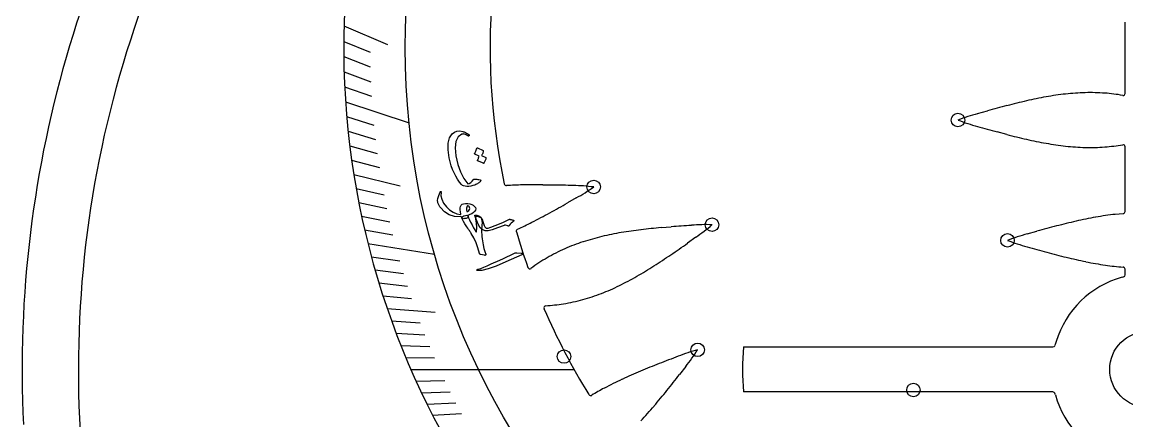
# Model space of a CAD drawing. Header units: millimetres. Extents: x -135 to 135, y -135 to 135.
# Drawn here: x -135 to -2.5, y -6.2 to 41.6 of the extents above; entities that cross this region are included whole.
import ezdxf

# ---------------------------------------------------------------- set-up
doc = ezdxf.new("R2010")
doc.units = ezdxf.units.MM
for name, color, linetype in [('CUT_INNER', 6, 'Continuous'), ('CUT_OUTER', 1, 'Continuous'), ('ENGRAVE', 7, 'Continuous'), ('ENGRAVE_FINE', 8, 'Continuous'), ('TEXT', 5, 'Continuous')]:
    doc.layers.add(name, color=color, linetype=linetype)

msp = doc.modelspace()

# ---------------------------------------------------------------- linework, layer by layer
at = {"layer": 'CUT_INNER'}
for points in [[(-2.7, 33.1), (-2.7, 41.65)], [(-20.4, 30.67), (-19.22, 31)], [(-16.88, 28.17), (-18.05, 28.48)], [(-2.7, 18.93), (-2.7, 26.7)], [(-72.55, 22.13), (-71.34, 22.12)], [(-68.53, 20.57), (-69.59, 19.96)], [(-3.88, 18.6), (-2.93, 18.68)], [(-58.36, 17), (-57.15, 17.1)], [(-14.45, 16.24), (-13.28, 16.57)], [(-54.2, 15.84), (-55.2, 15.13)], [(-2.7, 11.35), (-2.7, 12.02)], [(-3.06, 11.06), (-2.89, 11.11)], [(-48.47, 2.7), (-48.46, 2.7), (-11.35, 2.7)], [(-55.4, 0.34), (-56.15, -0.62)], [(-11.35, -2.7), (-48.46, -2.7), (-48.47, -2.7)], [(-11.06, -3.06), (-11.11, -2.89)]]:
    msp.add_lwpolyline(points, dxfattribs=at)
msp.add_circle((0, 0), 4.55, dxfattribs=at)
for centre, radius, start, end in [((0, 0), 128.25, 143.4378, 185.9769), ((0, 38.58), 96.42, 173.6723, 243.2817), ((-0.01, 38.58), 78.86, 174.1044, 191.9576), ((-6.77, 5.29), 27.9, 91.4676, 96.3029), ((-6.88, 9.39), 23.8, 85.7933, 91.4503), ((3.23, -45.38), 79.59, 102.894, 104.6345), ((-3.42, -16.3), 49.76, 100.1423, 102.9022), ((-5.93, -2.25), 35.49, 96.3114, 100.1424), ((-6.56, 13.18), 20, 79.716, 85.9125), ((-2.95, 33.1), 0.25, 261.1226, 360), ((-15.2, 10.75), 20.58, 104.6314, 111.5101), ((20.14, -110.35), 146.73, 104.6104, 105.5606), ((-15.2, 49.04), 20.57, 248.4891, 255.3671), ((27.43, 196.79), 174.34, 254.0764, 254.8778), ((3.24, 105.22), 79.63, 255.3648, 257.1038), ((-3.41, 76.13), 49.79, 257.0956, 259.8528), ((-5.93, 62.08), 35.51, 259.8527, 263.6799), ((-6.77, 54.52), 27.91, 263.6884, 268.5195), ((-6.88, 50.42), 23.81, 268.5367, 274.1902), ((-6.56, 46.63), 20, 274.0705, 280.2835), ((-2.95, 26.7), 0.25, 0, 98.8774), ((-76.92, 22.29), 0.25, 192.1289, 273.2294), ((-74.27, -18.2), 40.33, 90.996, 93.751), ((-73.35, -57.49), 79.63, 89.4273, 91.1663), ((-74.56, -152.2), 174.34, 88.1389, 88.9403), ((-69.1, 1.47), 20.58, 82.5543, 89.4287), ((-78.41, 38.62), 20.58, 298.694, 305.5725), ((-142.11, 147.51), 146.73, 298.6729, 299.6231), ((-109.93, 88.59), 79.59, 296.9565, 298.697), ((0.02, -16.68), 35.49, 96.3114, 100.1424), ((-2.95, 18.93), 0.25, 275.0978, 360), ((-92.19, 53.44), 40.22, 294.3757, 297.1284), ((-43.27, -156.69), 174.34, 93.7639, 94.5653), ((-52.9, -3.22), 20.58, 88.1793, 95.0537), ((-65.81, 32.84), 20.58, 304.319, 311.1975), ((9.18, -59.81), 79.59, 102.894, 104.6345), ((2.53, -30.73), 49.76, 100.1423, 102.9022), ((-75.48, 16.58), 0.25, 114.8956, 196.3477), ((-0.71, 38.35), 78.12, 196.2315, 199.5358), ((-59, -11.22), 27.91, 103.3759, 108.207), ((-57.25, -18.61), 35.51, 99.5402, 103.3674), ((-54.88, -32.69), 49.79, 96.7831, 99.5403), ((-51.35, -62.32), 79.63, 95.0523, 96.7913), ((-9.25, -3.67), 20.58, 104.6314, 111.5101), ((26.08, -124.78), 146.73, 104.6104, 105.5606), ((-60.28, -7.31), 23.81, 108.2242, 113.8777), ((-139.87, 134.96), 146.73, 304.2979, 305.2481), ((-9.26, 34.61), 20.57, 248.4891, 255.3671), ((33.38, 182.36), 174.34, 254.0764, 254.8778), ((-61.9, -4.11), 20.21, 120.0593, 126.6468), ((-61.07, -5.5), 21.83, 113.899, 120.1156), ((-102.07, 79.48), 79.59, 302.5815, 304.322), ((15.93, 117.43), 107.11, 254.8278, 256.1242), ((5.07, 73.39), 61.74, 256.1102, 258.3438), ((-74.1, 12.31), 0.25, 199.5117, 305.0658), ((-86.01, 54.34), 49.76, 299.8298, 302.5897), ((0.97, 53.53), 41.47, 258.3398, 261.633), ((-0.89, 40.53), 28.34, 261.5293, 265.8722), ((-2.95, 12.02), 0.25, 0, 84.9022), ((-78.92, 41.96), 35.49, 295.9989, 299.8299), ((0, 0), 11.47, 105.4611, 163.1173), ((-2.95, 11.35), 0.25, 284.7656, 0), ((-75.58, 35.13), 27.9, 291.1551, 295.9904), ((-73.56, 29.41), 21.82, 279.2406, 285.4594), ((-74.1, 31.31), 23.8, 285.4808, 291.1378), ((-72.17, 7.39), 0.25, 94.3092, 203.3789), ((-0.12, 38.52), 78.74, 203.361, 211.8446), ((-73.13, 26.37), 18.75, 272.8629, 279.428), ((-21.06, 0), 27.54, 174.3747, 185.6253), ((-11.35, 2.95), 0.25, 270, 345.2344), ((-1.93, 0.56), 9.47, 162.9683, 165.7724), ((5.14, -161.58), 174.34, 110.6389, 111.4403), ((-48.63, -17.51), 20.57, 105.0514, 111.9296), ((-71.45, 13.25), 20.59, 321.1949, 328.0697), ((-19.52, -99.03), 107.11, 111.3903, 112.6867), ((-45.57, -38.8), 41.47, 114.9023, 118.1955), ((-37.03, -57.19), 61.74, 112.6727, 114.9063), ((-171.96, 89.46), 146.73, 321.1729, 322.1231), ((-54.54, -22.41), 22.8, 117.8009, 122.1355), ((-119.68, 47.35), 79.59, 319.4565, 321.197), ((-66.79, -2.9), 0.25, 211.8164, 301.4647), ((-11.35, -2.95), 0.25, 14.7656, 90), ((0, 0), 11.47, 195.4611, 253.1173), ((-97.02, 27.95), 49.76, 316.7048, 319.4647)]:
    msp.add_arc(centre, radius, start, end, dxfattribs=at)
at = {"layer": 'CUT_OUTER'}
msp.add_arc((0, 0), 135, 143.7894, 182.8128, dxfattribs=at)
at = {"layer": 'ENGRAVE'}
for points in [[(-96.2, 32.09), (-88.59, 29.55)], [(-93.52, 15.11), (-85.54, 13.82)], [(-88.37, 0), (-68.79, 0)]]:
    msp.add_lwpolyline(points, dxfattribs=at)
for centre, radius in [((0, 38.58), 89.05), ((-22.75, 29.9), 0.81), ((-66.44, 21.88), 0.81), ((-52.25, 17.35), 0.81), ((-16.8, 15.47), 0.81), ((-53.97, 2.35), 0.81), ((-70, 1.54), 0.81), ((-28.09, -2.47), 0.81)]:
    msp.add_circle(centre, radius, dxfattribs=at)
at = {"layer": 'ENGRAVE_FINE'}
for points in [[(-96.39, 41.19), (-91.16, 38.96)], [(-96.42, 39.34), (-93.26, 38.06)], [(-96.42, 37.51), (-93.24, 36.27)], [(-96.38, 35.69), (-93.17, 34.5)], [(-96.31, 33.88), (-93.08, 32.75)], [(-96.07, 30.32), (-92.8, 29.28)], [(-95.9, 28.56), (-92.61, 27.58)], [(-95.7, 26.82), (-92.4, 25.89)], [(-95.47, 25.09), (-92.15, 24.22)], [(-95.22, 23.38), (-89.64, 22.01)], [(-94.93, 21.69), (-91.58, 20.93)], [(-94.62, 20.02), (-91.25, 19.31)], [(-94.28, 18.37), (-90.9, 17.71)], [(-93.92, 16.73), (-90.52, 16.13)], [(-93.11, 13.52), (-89.69, 13.02)], [(-92.67, 11.94), (-89.25, 11.49)], [(-92.21, 10.38), (-88.77, 9.99)], [(-91.72, 8.84), (-88.28, 8.5)], [(-91.21, 7.31), (-85.46, 6.85)], [(-90.69, 5.81), (-87.24, 5.59)], [(-90.14, 4.33), (-86.68, 4.16)], [(-89.57, 2.87), (-86.11, 2.76)], [(-88.98, 1.42), (-85.52, 1.37)], [(-87.74, -1.4), (-84.29, -1.35)], [(-87.1, -2.79), (-83.64, -2.68)], [(-86.44, -4.15), (-82.99, -3.99)], [(-85.76, -5.5), (-82.31, -5.28)]]:
    msp.add_lwpolyline(points, dxfattribs=at)
at = {"layer": 'TEXT'}
for points in [[(-80.01, 22.58), (-80.07, 22.51), (-80.14, 22.44), (-80.21, 22.38), (-80.3, 22.32), (-80.39, 22.26), (-80.49, 22.21), (-80.59, 22.16), (-80.7, 22.11), (-80.93, 22.04), (-81.17, 21.98), (-81.4, 21.95), (-81.64, 21.94), (-81.86, 21.96), (-82.04, 22), (-82.18, 22.07), (-82.29, 22.16), (-82.54, 22.47), (-82.77, 22.81), (-82.99, 23.17), (-83.19, 23.56), (-83.37, 23.98), (-83.53, 24.42), (-83.66, 24.89), (-83.78, 25.39), (-83.91, 26.34), (-83.89, 27.13), (-83.72, 27.77), (-83.41, 28.25), (-83.14, 28.46), (-82.84, 28.58), (-82.51, 28.6), (-82.14, 28.54), (-82.06, 28.51), (-81.97, 28.48), (-81.89, 28.44), (-81.8, 28.4), (-81.71, 28.35), (-81.62, 28.3), (-81.52, 28.24), (-81.42, 28.17), (-81.4, 28.15), (-81.38, 28.12), (-81.37, 28.1), (-81.37, 28.07), (-81.37, 28.05), (-81.38, 28.03), (-81.4, 28.01), (-81.43, 28), (-81.45, 27.99), (-81.48, 27.99), (-81.5, 28), (-81.52, 28.01), (-81.62, 28.07), (-81.72, 28.13), (-81.81, 28.17), (-81.92, 28.21), (-82.01, 28.23), (-82.1, 28.24), (-82.19, 28.23), (-82.27, 28.21), (-82.71, 27.88), (-82.98, 27.34), (-83.07, 26.59), (-82.97, 25.61), (-82.87, 25.09), (-82.74, 24.59), (-82.59, 24.12), (-82.42, 23.69), (-82.23, 23.28), (-82.01, 22.9), (-81.78, 22.56), (-81.53, 22.24), (-81.36, 22.31), (-81.19, 22.42), (-81, 22.59), (-80.81, 22.8), (-80.78, 22.81), (-80.74, 22.81), (-80.68, 22.82), (-80.6, 22.82), (-80.59, 22.82), (-80.59, 22.82), (-80.58, 22.82), (-80.58, 22.82), (-80.46, 22.81), (-80.34, 22.79), (-80.2, 22.77), (-80.04, 22.73), (-79.99, 22.71), (-79.97, 22.68), (-79.98, 22.64), (-80.01, 22.58)], [(-79.38, 25.43), (-79.37, 25.43), (-79.36, 25.41), (-79.36, 25.39), (-79.36, 25.37), (-79.37, 25.29), (-79.39, 25.2), (-79.42, 25.12), (-79.45, 25.04), (-79.48, 24.97), (-79.52, 24.89), (-79.56, 24.81), (-79.6, 24.74), (-79.62, 24.72), (-79.63, 24.71), (-79.65, 24.71), (-79.67, 24.72), (-80.38, 25), (-80.39, 25.01), (-80.39, 25.02), (-80.39, 25.05), (-80.37, 25.08), (-80.36, 25.1), (-80.34, 25.13), (-80.32, 25.17), (-80.3, 25.23), (-80.27, 25.3), (-80.24, 25.39), (-80.2, 25.48), (-80.16, 25.59), (-80.7, 25.82), (-80.72, 25.84), (-80.73, 25.85), (-80.72, 25.88), (-80.71, 25.91), (-80.69, 25.93), (-80.67, 25.97), (-80.65, 26.03), (-80.62, 26.1), (-80.58, 26.18), (-80.53, 26.29), (-80.48, 26.41), (-80.43, 26.54), (-80.42, 26.56), (-80.4, 26.56), (-80.39, 26.56), (-80.38, 26.56), (-79.7, 26.25), (-79.69, 26.24), (-79.68, 26.23), (-79.68, 26.21), (-79.68, 26.19), (-79.69, 26.12), (-79.7, 26.04), (-79.72, 25.98), (-79.75, 25.91), (-79.78, 25.84), (-79.81, 25.78), (-79.84, 25.72), (-79.88, 25.65)], [(-82.39, 18.31), (-83.12, 18.34), (-83.77, 18.53), (-84.34, 18.9), (-84.83, 19.43), (-84.88, 19.51), (-84.93, 19.59), (-84.98, 19.67), (-85.02, 19.74), (-85.06, 19.82), (-85.09, 19.9), (-85.12, 19.97), (-85.14, 20.05), (-85.16, 20.24), (-85.12, 20.51), (-85.02, 20.85), (-84.87, 21.26), (-84.85, 21.31), (-84.82, 21.34), (-84.79, 21.35), (-84.76, 21.35), (-84.73, 21.33), (-84.72, 21.31), (-84.71, 21.27), (-84.72, 21.23), (-84.76, 20.82), (-84.67, 20.4), (-84.44, 19.95), (-84.09, 19.48), (-83.72, 19.12), (-83.31, 18.85), (-82.87, 18.67), (-82.4, 18.57), (-82.39, 18.57), (-82.38, 18.58), (-82.37, 18.59), (-82.37, 18.6), (-82.42, 18.9), (-82.44, 19.15), (-82.44, 19.37), (-82.41, 19.54), (-82.34, 19.69), (-82.22, 19.8), (-82.04, 19.87), (-81.82, 19.91), (-81.79, 19.91), (-81.76, 19.91), (-81.72, 19.91), (-81.69, 19.91), (-81.66, 19.91), (-81.62, 19.91), (-81.58, 19.91), (-81.55, 19.9), (-81.29, 19.86), (-81.06, 19.79), (-80.88, 19.68), (-80.72, 19.55), (-80.62, 19.4), (-80.59, 19.26), (-80.62, 19.1), (-80.72, 18.95), (-80.87, 18.8), (-81.06, 18.67), (-81.28, 18.56), (-81.54, 18.46), (-81.54, 18.44), (-81.53, 18.43), (-81.53, 18.41), (-81.52, 18.4), (-81.52, 18.38), (-81.51, 18.37), (-81.51, 18.35), (-81.5, 18.34), (-81.5, 18.28), (-81.53, 18.23), (-81.58, 18.18), (-81.66, 18.14), (-81.75, 18.11), (-81.84, 18.09), (-81.93, 18.08), (-82.03, 18.07), (-82.12, 18.08), (-82.19, 18.09), (-82.23, 18.12), (-82.25, 18.15), (-82.29, 18.31), (-82.31, 18.31), (-82.33, 18.31), (-82.36, 18.31), (-82.39, 18.31)], [(-81.56, 18.93), (-81.43, 19.06), (-81.35, 19.18), (-81.31, 19.3), (-81.32, 19.41), (-81.35, 19.47), (-81.39, 19.53), (-81.44, 19.57), (-81.5, 19.61), (-81.53, 19.61), (-81.56, 19.61), (-81.59, 19.59), (-81.62, 19.56), (-81.67, 19.46), (-81.69, 19.32), (-81.68, 19.15), (-81.64, 18.95), (-81.63, 18.93), (-81.61, 18.92), (-81.59, 18.92), (-81.56, 18.93)], [(-79.84, 17.31), (-79.87, 17.09), (-79.88, 16.87), (-79.89, 16.64), (-79.88, 16.4), (-79.87, 16.16), (-79.85, 15.92), (-79.82, 15.66), (-79.78, 15.41), (-79.7, 14.92), (-79.61, 14.49), (-79.5, 14.12), (-79.38, 13.82), (-79.37, 13.79), (-79.37, 13.76), (-79.38, 13.73), (-79.4, 13.71), (-79.43, 13.69), (-79.46, 13.68), (-79.49, 13.67), (-79.53, 13.68), (-80.03, 13.79), (-80.07, 13.8), (-80.11, 13.82), (-80.13, 13.86), (-80.14, 13.91), (-80.33, 14.56), (-80.55, 15.18), (-80.82, 15.76), (-81.12, 16.29), (-81.14, 16.32), (-81.17, 16.37), (-81.21, 16.44), (-81.28, 16.53), (-81.35, 16.65), (-81.44, 16.78), (-81.55, 16.93), (-81.67, 17.11), (-81.9, 17.45), (-82.07, 17.74), (-82.19, 17.97), (-82.26, 18.16), (-82.25, 18.21), (-82.21, 18.27), (-82.13, 18.33), (-82.02, 18.4), (-81.82, 18.47), (-81.67, 18.48), (-81.57, 18.43), (-81.51, 18.34), (-81.45, 18.18), (-81.35, 17.95), (-81.21, 17.67), (-81.02, 17.32), (-80.93, 17.14), (-80.84, 16.99), (-80.77, 16.86), (-80.71, 16.75), (-80.66, 16.67), (-80.63, 16.6), (-80.6, 16.56), (-80.59, 16.54), (-80.58, 16.54), (-80.58, 16.53), (-80.57, 16.53), (-80.57, 16.52), (-80.57, 16.52), (-80.56, 16.51), (-80.56, 16.51), (-80.56, 16.51), (-80.54, 16.48), (-80.53, 16.48), (-80.52, 16.49), (-80.51, 16.51), (-80.49, 16.62), (-80.48, 16.73), (-80.47, 16.84), (-80.47, 16.96), (-80.47, 17.08), (-80.47, 17.2), (-80.48, 17.33), (-80.49, 17.47), (-80.51, 17.6), (-80.52, 17.73), (-80.54, 17.86), (-80.56, 17.98), (-80.59, 18.1), (-80.62, 18.22), (-80.65, 18.33), (-80.68, 18.44), (-80.68, 18.47), (-80.68, 18.49), (-80.66, 18.5), (-80.64, 18.51), (-80.59, 18.51), (-80.54, 18.5), (-80.49, 18.49), (-80.44, 18.48), (-80.4, 18.46), (-80.35, 18.45), (-80.3, 18.43), (-80.24, 18.41), (-80.14, 18.36), (-80.06, 18.31), (-79.99, 18.25), (-79.95, 18.18), (-79.88, 18.02), (-79.84, 17.81), (-79.83, 17.58), (-79.84, 17.31)], [(-79.11, 16.94), (-78.88, 17.02), (-78.64, 17.11), (-78.39, 17.21), (-78.12, 17.31), (-77.84, 17.42), (-77.55, 17.54), (-77.25, 17.66), (-76.93, 17.8), (-76.62, 17.98), (-76.58, 17.99), (-76.54, 18), (-76.49, 18), (-76.45, 17.99), (-76.43, 17.99), (-76.4, 17.98), (-76.36, 17.97), (-76.32, 17.96), (-76.27, 17.94), (-76.21, 17.93), (-76.14, 17.91), (-76.06, 17.89), (-76.04, 17.88), (-76.02, 17.87), (-76, 17.85), (-75.99, 17.83), (-75.99, 17.81), (-76, 17.8), (-76.02, 17.78), (-76.04, 17.76), (-76.19, 17.66), (-76.33, 17.55), (-76.45, 17.41), (-76.56, 17.25), (-76.6, 17.21), (-76.63, 17.18), (-76.68, 17.18), (-76.72, 17.2), (-77.01, 17.29), (-77.04, 17.3), (-77.08, 17.3), (-77.13, 17.29), (-77.19, 17.27), (-77.96, 16.96), (-78.6, 16.75), (-79.09, 16.63), (-79.44, 16.61), (-79.75, 16.73), (-80.04, 16.99), (-80.31, 17.42), (-80.53, 18), (-80.58, 18.23), (-80.54, 18.35), (-80.41, 18.38), (-80.19, 18.31), (-80.16, 18.3), (-80.14, 18.29), (-80.11, 18.27), (-80.08, 18.26), (-80.05, 18.25), (-80.03, 18.24), (-80, 18.22), (-79.98, 18.21), (-79.93, 18.18), (-79.88, 18.14), (-79.85, 18.09), (-79.83, 18.02), (-79.75, 17.73), (-79.66, 17.48), (-79.57, 17.27), (-79.48, 17.09), (-79.41, 17), (-79.33, 16.94), (-79.23, 16.92), (-79.11, 16.94)], [(-75.13, 13.95), (-74.95, 13.92), (-74.88, 13.88), (-74.91, 13.82), (-75.04, 13.74), (-76.96, 12.91), (-78.13, 12.4), (-79.09, 12.05), (-79.84, 11.87), (-80.37, 11.86), (-80.41, 11.87), (-80.44, 11.89), (-80.45, 11.91), (-80.44, 11.93), (-80.43, 11.95), (-80.4, 11.97), (-80.36, 11.99), (-80.32, 12.01), (-79.97, 12.12), (-79.6, 12.26), (-79.22, 12.42), (-78.83, 12.61), (-78.72, 12.65), (-78.44, 12.78), (-77.98, 12.99), (-77.35, 13.28), (-75.94, 13.93), (-75.87, 13.96), (-75.79, 13.98), (-75.72, 13.99), (-75.66, 13.99)]]:
    msp.add_lwpolyline(points, close=True, dxfattribs=at)

doc.saveas('drawing.dxf')
